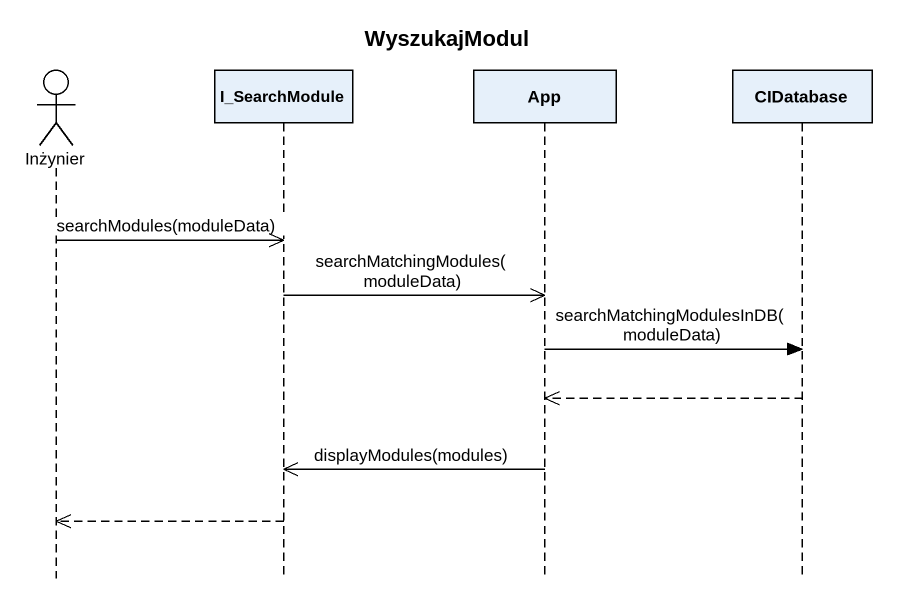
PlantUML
@startuml
title WyszukajModul
hide footbox
actor Inżynier
participant I_SearchModule
participant App
participant CIDatabase

Inżynier ->> I_SearchModule : searchModules(moduleData)
I_SearchModule ->> App : searchMatchingModules(moduleData)
App -> CIDatabase : searchMatchingModulesInDB(moduleData)
CIDatabase -->> App
App ->> I_SearchModule : displayModules(modules)
I_SearchModule -->> Inżynier
@enduml
